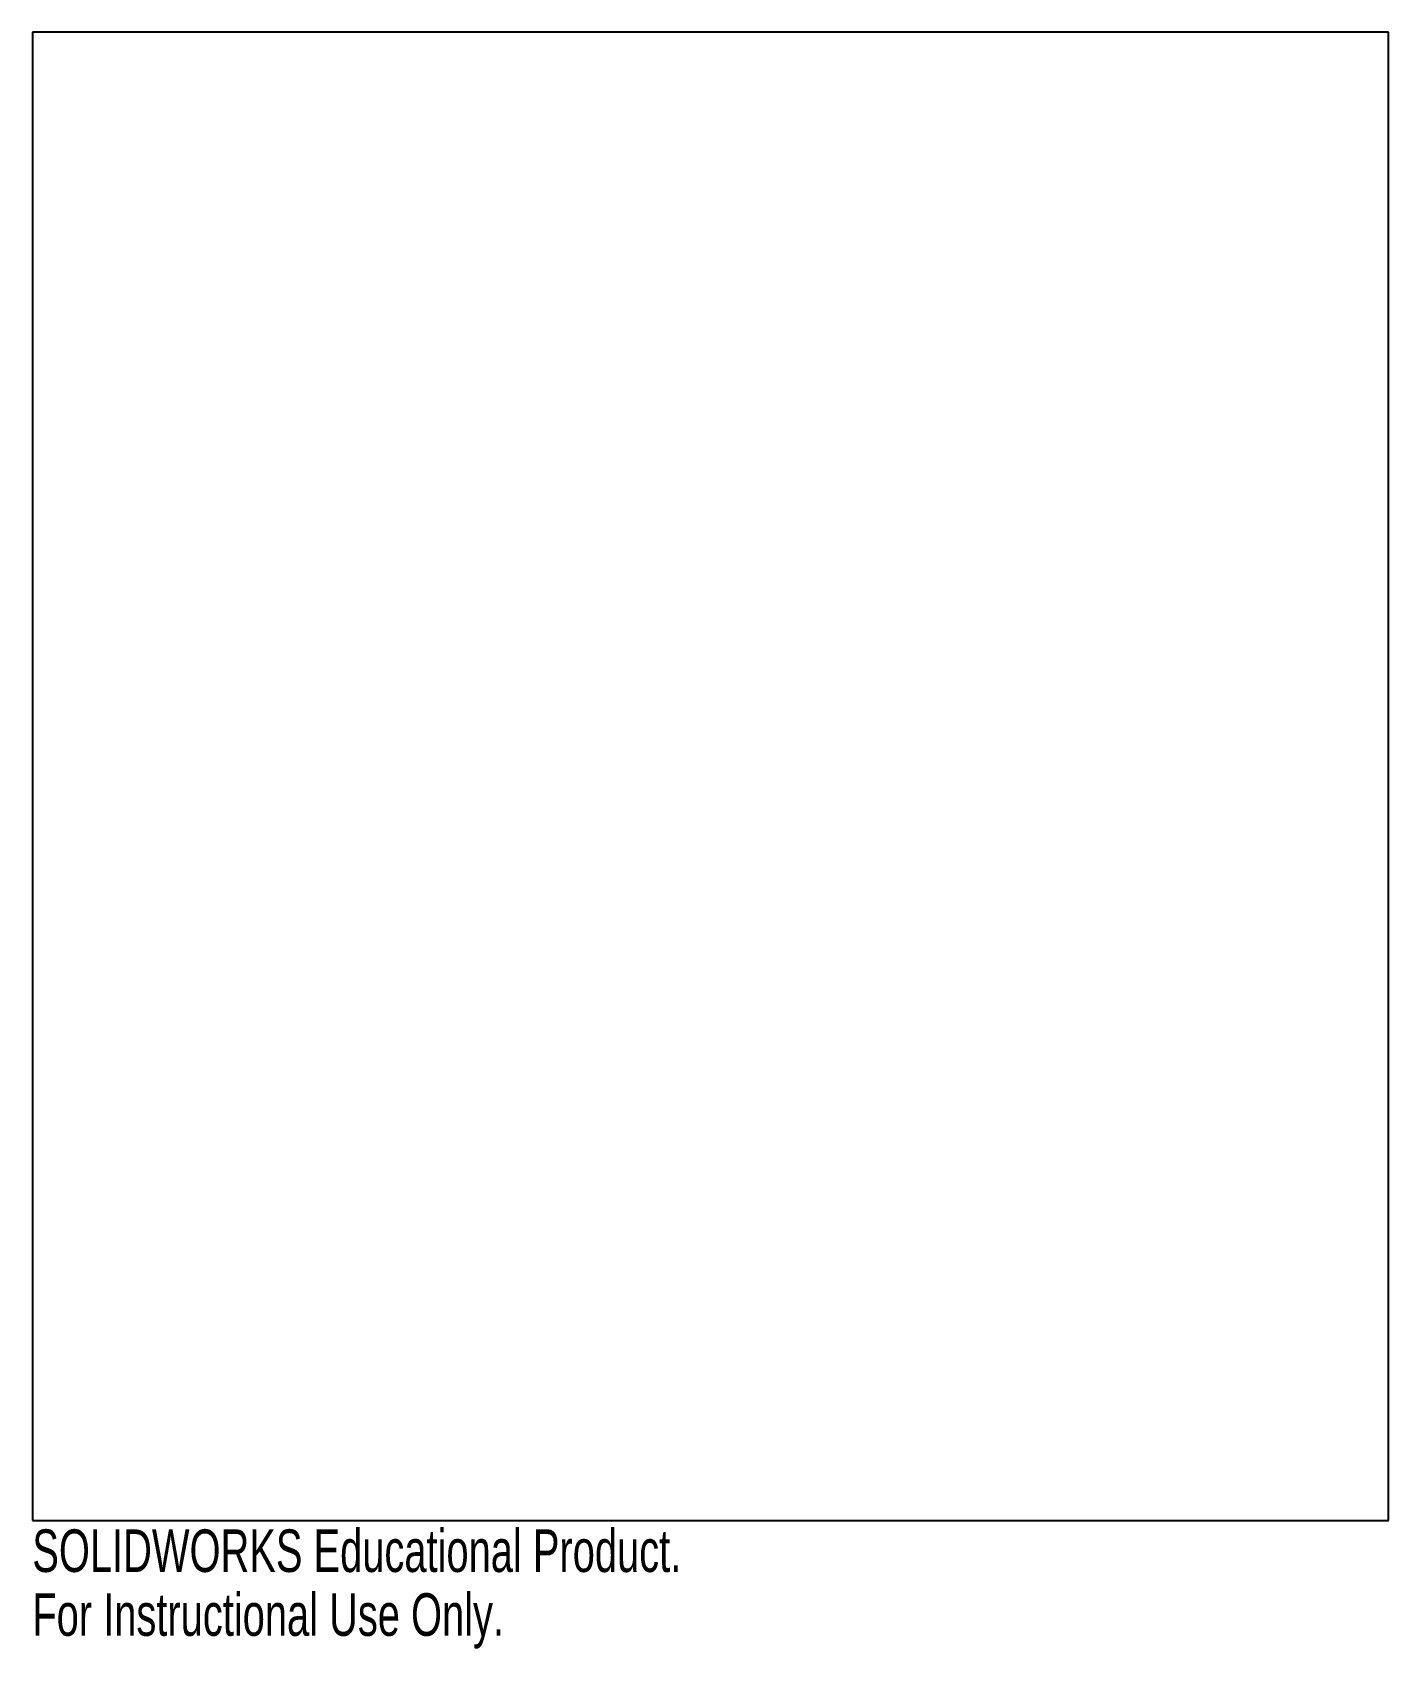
# Model space of a CAD drawing. Header units: millimetres. Extents: x -212 to -58, y 112 to 296.
import ezdxf

# ---------------------------------------------------------------- set-up
doc = ezdxf.new("R2010")
doc.units = ezdxf.units.MM
doc.styles.add('SLDTEXTSTYLE0', font='TXT', dxfattribs={"width": 0.7})

msp = doc.modelspace()

# ---------------------------------------------------------------- linework, layer by layer
at = {"color": 7, "linetype": 'Continuous', "lineweight": 25}
for p, q in [((-58, 295.86), (-212, 295.86)), ((-212, 295.86), (-212, 126.86)), ((-58, 126.86), (-58, 295.86)), ((-212, 126.86), (-58, 126.86))]:
    msp.add_line(p, q, dxfattribs=at)

# ---------------------------------------------------------------- texts
at = {"color": 7, "linetype": 'Continuous', "char_height": 4.8336, "attachment_point": 1, "style": 'SLDTEXTSTYLE0'}
for s, insert in [('SOLIDWORKS Educational Product.', (-212, 125.84)), ('For Instructional Use Only.', (-212, 118.59))]:
    msp.add_mtext(s, dxfattribs=dict(at, insert=insert))

doc.saveas('drawing.dxf')
